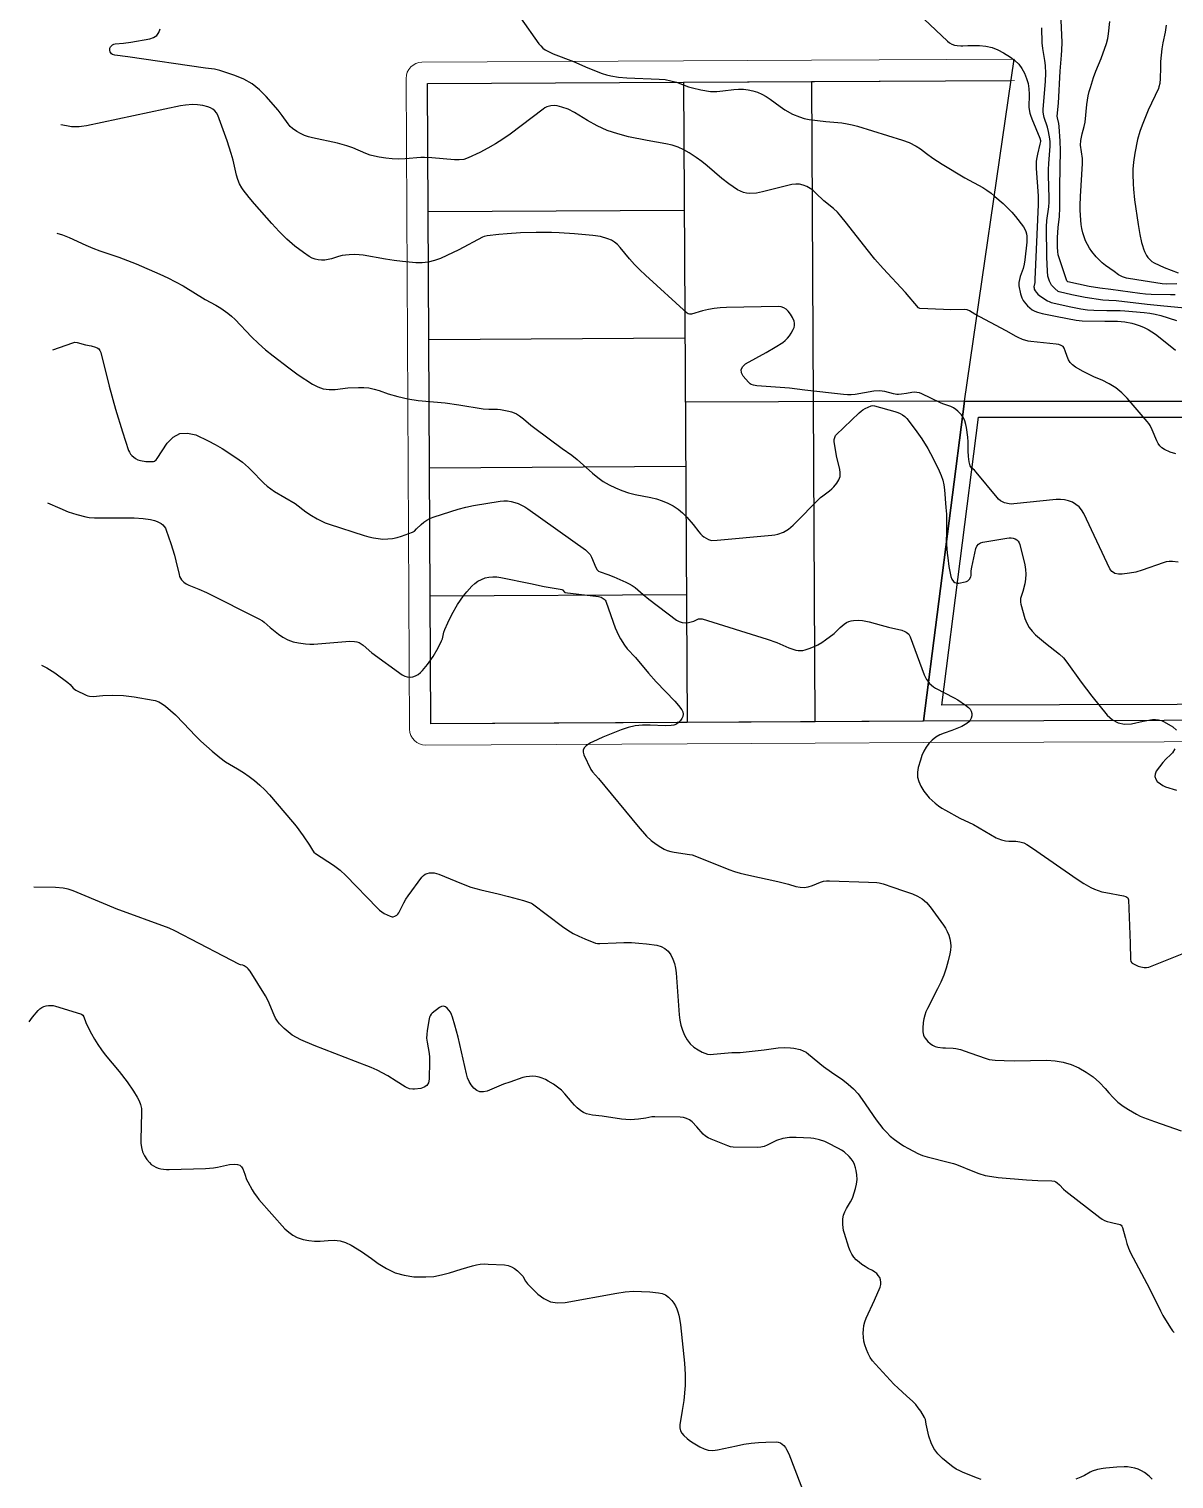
# Model space of a CAD drawing. Header units: centimetres. Extents: x 0 to 1311401, y -389375 to 85618.
# Drawn here: x 686487 to 697179, y -269352 to -255810 of the extents above; entities that cross this region are included whole.
import ezdxf

# ---------------------------------------------------------------- set-up
doc = ezdxf.new("R2010")
doc.units = ezdxf.units.CM
doc.header["$LTSCALE"] = 4
for name, color, linetype in [('0.6', 6, 'Continuous'), ('04', 254, 'Continuous'), ('CURVAS-INTERMEDIARIAS', 39, 'Continuous'), ('CURVAS-MESTRA', 34, 'Continuous'), ('LIMITE-L', 7, 'Continuous')]:
    doc.layers.add(name, color=color, linetype=linetype)
doc.layers.add('K-ALINHAMENTO', color=10, linetype='Continuous', lineweight=9)
doc.layers.add('P-MEIOFIO', color=171, linetype='Continuous', lineweight=9)

msp = doc.modelspace()

# ---------------------------------------------------------------- linework, layer by layer
at = {"layer": '0.6'}
msp.add_lwpolyline([(707200.512, -261772.811), (707090.364, -262090.436), (695010.346, -262123.459), (695353.85, -259434.376), (704824.687, -259434.376)], dxfattribs=at)
at = {"layer": '04'}
for points in [[(695221.792, -259284.376), (695688.228, -256090.035)], [(695221.792, -259284.376), (694839.907, -262273.926), (690240.477, -262299.005), (690207.872, -256319.249), (692599.774, -256306.206), (695659.099, -256289.525)], [(692599.774, -256306.206), (692632.38, -262285.963)], [(693828.331, -262279.441), (693798.311, -256299.671)], [(690214.393, -257515.2), (692606.295, -257502.158)], [(692612.816, -258698.109), (690220.914, -258711.151)], [(695221.792, -259284.376), (692616.077, -259296.084)], [(690227.435, -259907.102), (692619.338, -259894.06)], [(690233.956, -261103.054), (692625.859, -261090.011)]]:
    msp.add_lwpolyline(points, dxfattribs=at)
at = {"layer": 'CURVAS-INTERMEDIARIAS'}
for points, elevation in [([(697197.618, -259777.222), (697142.052, -259761.943), (697089.494, -259738.34), (697066.39, -259722.296), (697046.21, -259703.701), (697030.407, -259681.272), (697017.51, -259656.279), (696976.702, -259551.933), (696956.691, -259511.842), (696944.123, -259493.356), (696930.286, -259475.648), (696742.563, -259258.8), (696691.167, -259207.227), (696635.848, -259161.092), (696574.66, -259123.085), (696509.561, -259090.497), (696437.472, -259059.872), (696374.701, -259030.816), (696330.566, -259007.756), (696258.499, -258966.807), (696232.782, -258947.514), (696210.733, -258925.32), (696194.214, -258898.756), (696181.362, -258869.291), (696164.226, -258813.911), (696154.185, -258789.699), (696144.334, -258776.254), (696124.807, -258764.824), (696102.652, -258757.417), (696079.654, -258753.363), (695843.175, -258728.668), (695818.746, -258724.187), (695764.371, -258708.499), (695724.728, -258692.228), (695705.767, -258682.29), (695612.805, -258628.209), (695320.572, -258472.591), (695270.206, -258442.218), (695246.742, -258432.462), (695221.641, -258428.545), (695095.135, -258431.571), (695027.596, -258430.033), (694807.12, -258420.537), (694793.024, -258414.326), (694670.688, -258272.077), (694463.257, -258045.549), (694386.129, -257958.91), (694313.006, -257868.855), (694120.081, -257622.009), (694069.343, -257559.247), (694035.539, -257520.693), (693998.725, -257485.1), (693908.183, -257414.845), (693834.68, -257341.665), (693808.691, -257319.291), (693780.571, -257299.675), (693751.032, -257281.875), (693714.909, -257267.014), (693681.442, -257258.897), (693647.011, -257258.254), (693611.942, -257262.601), (693423.164, -257307.892), (693337.661, -257329.974), (693280.311, -257341.365), (693218.52, -257344.871), (693188.128, -257342.055), (693158.698, -257336.011), (693130.691, -257325.112), (693103.633, -257310.993), (693021.081, -257255.094), (692957.826, -257204.625), (692820.058, -257088.036), (692768.682, -257047.767), (692715.813, -257009.493), (692652.036, -256966.021), (692600.992, -256936.85), (692548.158, -256912.214), (692492.666, -256894.394), (692435.396, -256881.1), (692259.819, -256849.706), (692085.216, -256815.288), (691984.898, -256789.675), (691887.27, -256757.232), (691793.662, -256714.545), (691702.738, -256665.015), (691580.523, -256589.66), (691523.168, -256559.759), (691462.107, -256538.397), (691418.448, -256527.851), (691398.939, -256525.484), (691359.56, -256527.211), (691321.884, -256537.714), (691304.559, -256546.575), (691287.995, -256557.239), (690979.316, -256790.938), (690912.122, -256838.669), (690843.188, -256883.534), (690771.658, -256924.129), (690698.386, -256961.859), (690588.643, -257014.217), (690548.149, -257028.072), (690505.556, -257032.276), (690461.931, -257030.705), (690249.707, -257011.869), (690179.827, -257008.955), (690144.908, -257010.35), (689999.47, -257023.197), (689939.419, -257024.633), (689879.434, -257021.591), (689819.486, -257015.556), (689756.775, -257006.862), (689714.08, -256998.885), (689672.166, -256988.326), (689631.423, -256973.899), (689511.964, -256920.822), (689455.572, -256900.414), (689368.907, -256876.167), (689134.848, -256826.35), (689096.479, -256816.081), (689059.157, -256803.208), (689023.421, -256786.422), (688988.742, -256767.034), (688949.221, -256739.566), (688926.046, -256719.242), (688905.827, -256695.978), (688852.229, -256618.63), (688813.167, -256569.254), (688702.387, -256439.335), (688638.802, -256376.278), (688569.802, -256321.302), (688492.686, -256278.437), (688410.165, -256243.656), (688269.007, -256197.608), (688219.353, -256185.772), (688134.556, -256175.056), (687410.162, -256070.229), (687287.772, -256054.485), (687266.653, -256048.162), (687257.898, -256041.893), (687251.527, -256033.207), (687245.557, -256021.574), (687242.093, -256010.86), (687240.844, -256000.231), (687242.914, -255989.738), (687249.433, -255975.73), (687258.045, -255965.483), (687267.945, -255957.318), (687279.73, -255952.279), (687292.795, -255949.31), (687368.872, -255942.98), (687438.116, -255934.08), (687616.836, -255902.144), (687650.94, -255888.974), (687679.319, -255869.932), (687699.092, -255842.054), (687713.14, -255808.304)], 77140.003), ([(691077.823, -255706.437), (691249.333, -255947.249), (691266.947, -255968.32), (691286.286, -255987.358), (691308.216, -256003.337), (691331.867, -256017.293), (691382.404, -256040.816), (691570.853, -256114.621), (691704.908, -256171.144), (691840.542, -256224.329), (691879.659, -256237.412), (691919.878, -256246.503), (691992.311, -256258.31), (692068.271, -256266.218), (692373.055, -256277.714), (692427.752, -256282.445), (692481.684, -256292.74), (692534.653, -256307.642), (692646.465, -256348.563), (692684.217, -256360.42), (692761.49, -256377.794), (692852.553, -256392.606), (692871.671, -256394.181), (692910.076, -256393.501), (692967.729, -256387.822), (693068.526, -256375.01), (693113.396, -256371.926), (693158.039, -256372.317), (693202.326, -256377.932), (693246.372, -256387.04), (693289.14, -256401.152), (693330.457, -256418.239), (693369.625, -256439.824), (693407.361, -256464.389), (693501.593, -256533.542), (693545.2, -256563.305), (693616.77, -256603.544), (693681.415, -256631.507), (693726.198, -256645.19), (693772.256, -256653.727), (693927.044, -256672.13), (694076.898, -256686.572), (694126.277, -256694.243), (694175.033, -256705.183), (694223.367, -256718.296), (694643.849, -256847.454), (694704.896, -256871.083), (694771.732, -256903.373), (694812.151, -256929.102), (694869.164, -256973.533), (694925.82, -257014.899), (695013.367, -257073.169), (695226.212, -257199.541), (695392.644, -257291.201), (695432.616, -257316.391), (695470.657, -257344.407), (695507.419, -257374.304), (695582.643, -257440.19), (695624.014, -257478.824), (695663.635, -257519.081), (695700.617, -257561.779), (695774.81, -257658.437), (695787.045, -257678.565), (695796.586, -257699.614), (695802.088, -257722.065), (695804.894, -257745.448), (695805.476, -257802.058), (695785.581, -257965.469), (695779.392, -258005.95), (695770.372, -258045.837), (695743.931, -258120.189), (695735.937, -258149.148), (695731.029, -258178.738), (695731.111, -258208.418), (695744.566, -258282.577), (695758.578, -258321.945), (695772.177, -258346.267), (695780.273, -258357.583), (695812.381, -258395.165), (695832.437, -258414.437), (695854.173, -258431.08), (695878.434, -258443.77), (695904.369, -258453.81), (695948.19, -258466.393), (696088.225, -258495.146), (696264.834, -258528.636), (696322.076, -258533.797), (696534, -258537.243), (696652.835, -258539.205), (696719.459, -258545.642), (696785.075, -258556.606), (696817.094, -258565.428), (696863.65, -258581.527), (696901.544, -258597.718), (696938.254, -258616.042), (696973.19, -258637.545), (697006.954, -258661.173), (697065.215, -258706.362), (697192.776, -258809.786)], 77040.339), ([(694846.859, -255717.41), (695063.719, -255923.667), (695083.973, -255939.225), (695105.622, -255951.625), (695129.361, -255959.294), (695154.492, -255963.814), (695188.534, -255966.29), (695207.025, -255966.594), (695253.116, -255962.438), (695364.221, -255964.108), (695422.947, -255970.069), (695479.818, -255982.175), (695533.9, -256003.514), (695586.135, -256031.01), (695653.074, -256073.768), (695693.355, -256104.69), (695729.335, -256139.369), (695758.893, -256179.673), (695784.154, -256223.712), (695803.031, -256272.523), (695816.591, -256320.209), (695823.588, -256369.298), (695826.209, -256419.311), (695823.891, -256542.652), (695833.676, -256596.238), (695838.286, -256613.752), (695850.495, -256647.901), (695926.502, -256829.177), (695932.298, -256851.46), (695932.152, -256860.098), (695926.674, -256885.093), (695904.562, -256977.322), (695897.881, -257011.084), (695893.334, -257045.027), (695891.99, -257079.248), (695892.791, -257113.652), (695909.516, -257368.97), (695910.88, -257449.217), (695880.909, -258150.404), (695878.424, -258176.59), (695871.517, -258217.334), (695872.005, -258227.092), (695875.037, -258238.933), (695881.596, -258254.566), (695891.653, -258268.211), (695908.19, -258285.241), (695926.633, -258301.113), (695996.855, -258347.113), (696014.066, -258356.16), (696032.32, -258362.957), (696216.987, -258405.335), (696310.401, -258423.439), (696370.957, -258431.127), (696431.721, -258436.533), (696552.034, -258439.599), (696675.747, -258439.3), (696720.766, -258440.946), (696900.884, -258458.453), (696952.992, -258465.128), (697004.702, -258474.395), (697055.785, -258486.506), (697202.404, -258533.004)], 76940.675), ([(697281.208, -258416.757), (697052.136, -258396.573), (696927.579, -258384.047), (696637.929, -258349.056), (696569.349, -258345.856), (696515.709, -258341.057), (696349.783, -258317.384), (696224.663, -258292.764), (696107.853, -258265.575), (696096.549, -258260.214), (696064.992, -258233.69), (696049.907, -258218.843), (696036.559, -258202.766), (696025.801, -258184.847), (696016.769, -258165.706), (696002.588, -258117.926), (695997.043, -258072.054), (695991.941, -257941.425), (695987.521, -257657.569), (695991.821, -257597.685), (696010.791, -257470.833), (696014.462, -257428.295), (696014.934, -257385.572), (696007.207, -257178.669), (696007.222, -257122.23), (696009.901, -257065.857), (696023.248, -256903.487), (696024.183, -256863.799), (696021.346, -256834.218), (696008.863, -256768.082), (695996.72, -256726.273), (695967.267, -256637.655), (695959.849, -256605.606), (695957.55, -256583.868), (695957.99, -256562.007), (695980.9, -256298.422), (695983.91, -256223.736), (695979.816, -256149.106), (695974.482, -256102.371), (695965.249, -256047.386), (695953.897, -255992.791), (695946.959, -255937.672), (695944.227, -255799.808)], 76841.011), ([(697205.602, -258189.026), (697111.301, -258191.798), (697069.306, -258189.362), (696832.689, -258153.616), (696737.164, -258136.125), (696697.832, -258123.823), (696661.394, -258104.85), (696619.482, -258074.417), (696540.932, -258017.261), (696509.652, -257992.531), (696479.963, -257966.16), (696452.653, -257937.329), (696413.194, -257889.116), (696390.605, -257856.566), (696370.386, -257822.761), (696353.74, -257787.062), (696339.476, -257750.1), (696328.545, -257711.88), (696319.592, -257673.274), (696313.599, -257634.11), (696309.584, -257594.552), (696304.443, -257500.461), (696303.616, -257457.965), (696306.181, -257372.96), (696325.623, -257066.968), (696323.578, -257018.064), (696305.052, -256894.482), (696309.077, -256851.949), (696321.424, -256788.667), (696339.348, -256721.691), (696348.503, -256680.683), (696365.39, -256515.116), (696370.813, -256474.453), (696377.837, -256434.116), (696387.283, -256394.276), (696398.341, -256354.765), (696427.432, -256263.603), (696450.112, -256203.799), (696499.113, -256085.504), (696548.779, -255944.558), (696561.432, -255899.706), (696568.509, -255853.652), (696579.943, -255739.009)], 76641.682), ([(697105.921, -255773.177), (697095.317, -255838.768), (697076.125, -255937.576), (697066.433, -255995.593), (697058.797, -256053.837), (697054.254, -256112.399), (697051.761, -256171.167), (697049.855, -256273.513), (697045.635, -256319.79), (697039.073, -256349.834), (697033.958, -256364.305), (696939.492, -256566.776), (696881.881, -256708.313), (696860.996, -256766.795), (696839.458, -256842.032), (696813.042, -256968.482), (696800.75, -257052.268), (696795.816, -257119.697), (696795.01, -257164.943), (696796.837, -257256.839), (696799.598, -257306.149), (696810.422, -257404.37), (696844.418, -257636.689), (696860.63, -257727.473), (696876.4, -257803.692), (696883.948, -257832.845), (696893.117, -257861.396), (696904.732, -257889.051), (696922.009, -257923.529), (696936.124, -257944.724), (696952.306, -257963.837), (696971.592, -257979.814), (696992.936, -257993.699), (697039.66, -258016.569), (697087.768, -258036.339), (697217.43, -258086.192)], 76542.018), ([(686748.436, -257717.068), (686799.06, -257732.157), (686861.482, -257756.79), (687017.889, -257829.035), (687082.053, -257857.133), (687147.792, -257881.315), (687326.163, -257942.141), (687406.964, -257971.963), (687486.953, -258003.935), (687710.073, -258100.026), (687783.403, -258133.971), (687855.615, -258170.021), (687926.168, -258209.241), (688133.463, -258335.205), (688232.159, -258388.096), (688279.457, -258418.013), (688344.141, -258463.983), (688379.059, -258492.223), (688411.881, -258522.872), (688564.751, -258685.223), (688628.804, -258747.282), (688696.172, -258805.718), (688765.749, -258861.743), (688912.505, -258973.293), (689000.429, -259038.028), (689133.025, -259127.362), (689183.411, -259153.127), (689235.565, -259171.07), (689290.371, -259177.291), (689346.937, -259175.688), (689463.269, -259162.117), (689563.15, -259156.352), (689612.786, -259157.584), (689661.87, -259162.414), (689710.124, -259172.613), (689757.829, -259186.39), (689840.973, -259215.49), (689932.572, -259243.424), (690026.127, -259263.845), (690120.968, -259278.119), (690374.29, -259302.275), (690500.297, -259320.005), (690727.905, -259356.296), (690782.028, -259359.958), (690863.468, -259361.409), (690890.416, -259364.38), (690969.361, -259378.13), (690994.158, -259384.463), (691018.052, -259392.879), (691040.612, -259404.404), (691066.689, -259421.2), (691103.458, -259449.406), (691173.848, -259509.697), (691210.468, -259538.109), (691465.931, -259726.543), (691556.428, -259790.517), (691605, -259829.832), (691747.747, -259957.324), (691797.788, -259998.015), (691850.034, -260035.272), (691905.592, -260067.385), (691963.352, -260096.083), (692023.498, -260119.759), (692084.571, -260140.282), (692147.045, -260156.077), (692294.156, -260184.383), (692348.311, -260198.298), (692401.183, -260216.475), (692453.203, -260237.505), (692502.394, -260263.647), (692548.777, -260293.579), (692590.949, -260329.188), (692630.324, -260368.589), (692690.266, -260437.541), (692741.685, -260505.344), (692756.209, -260523.229), (692772.196, -260539.448), (692790.354, -260553.19), (692832.714, -260577.078), (692852.092, -260584.215), (692862.245, -260585.765), (692914.832, -260583.863), (693424.172, -260537.071), (693452.007, -260532.989), (693479.345, -260527.042), (693532.011, -260507.753), (693580.473, -260479.619), (693623.182, -260443.35), (693879.723, -260186.46), (693899.566, -260169.074), (693962.837, -260121.562), (693982.848, -260104.633), (694001.265, -260085.971), (694031.418, -260050.128), (694048.965, -260020.258), (694060.472, -259989.07), (694062.946, -259955.919), (694059.39, -259921.452), (694032.154, -259813.096), (694019.967, -259757.15), (694006.88, -259663.386), (694006.777, -259643.857), (694011.116, -259624.814), (694019.693, -259607.294), (694025.524, -259599.533), (694240.729, -259393.163), (694257.426, -259378.926), (694275.007, -259366.049), (694293.915, -259355.2), (694351.202, -259330.268), (694367.772, -259327.034), (694382.431, -259329.043), (694572.473, -259383.085), (694599.474, -259391.64), (694623.216, -259401.65), (694645.309, -259414.061), (694664.952, -259430.074), (694682.954, -259448.5), (694762.352, -259548.805), (694823.562, -259636.579), (694880.001, -259727.404), (694930.52, -259821.645), (694987.464, -259936.573), (695005.51, -259979.179), (695020.049, -260022.718), (695029.339, -260067.68), (695035.132, -260113.577), (695047.944, -260277.312), (695055.928, -260341.806), (695054.702, -260527.769), (695052.965, -260580.688), (695061.554, -260705.941), (695065.901, -260747.537), (695078.089, -260830.311), (695094.262, -260923.225), (695103.467, -260949.168), (695120.751, -260970.604), (695132.098, -260978.091), (695144.079, -260983.294), (695157.036, -260985.079), (695170.619, -260984.577), (695229.582, -260974.052), (695241.764, -260970.323), (695252.911, -260964.953), (695271.003, -260947.659), (695282.278, -260924.698), (695284.878, -260912.267), (695286.292, -260871.025), (695290.257, -260834.856), (695330.195, -260661.586), (695338.928, -260639.98), (695353.778, -260622.027), (695363.263, -260614.952), (695373.314, -260609.045), (695395.667, -260601.934), (695619.832, -260563.746), (695639.051, -260562.137), (695658.032, -260562.643), (695676.657, -260566.336), (695695.045, -260572.134), (695710.927, -260581.625), (695724.257, -260593.3), (695733.737, -260608.257), (695740.662, -260625.417), (695785.961, -260813.548), (695793.235, -260857.904), (695796.198, -260902.224), (695792.68, -260946.513), (695784.83, -260990.772), (695766.519, -261061.872), (695746.58, -261129.985), (695744.577, -261146.977), (695745.721, -261164.052), (695748.974, -261181.173), (695787.425, -261314.303), (695804.346, -261357.948), (695825.797, -261398.69), (695854.026, -261435.059), (695886.775, -261468.512), (695978.591, -261544.385), (696111.184, -261648.221), (696147.076, -261683.046), (696178.841, -261721.831), (696312.902, -261909.359), (696412.27, -262040.809), (696555.098, -262219.172), (696603.719, -262261.568), (696656.862, -262291.116), (696716.799, -262301.385), (696781.259, -262298.798), (696890.035, -262275.328), (696977.614, -262259.893), (697006.388, -262258.518), (697034.469, -262260.836), (697061.538, -262268.694), (697087.924, -262280.246), (697168.815, -262325.936), (697201.329, -262356.934)], 77339.331), ([(686709.798, -258806.196), (686896.824, -258739.458), (686914.25, -258735.43), (686938.018, -258736.414), (687014.947, -258757.95), (687069.148, -258769.481), (687108.008, -258779.729), (687124.836, -258787.611), (687138.969, -258798.117), (687149.077, -258812.531), (687156.503, -258829.561), (687235.567, -259145.294), (687293.502, -259359.667), (687359.342, -259571.739), (687416.952, -259745.837), (687424.506, -259763.215), (687433.868, -259779.305), (687445.956, -259793.477), (687480.496, -259822.285), (687502.506, -259834.377), (687526.978, -259840.873), (687577.558, -259847.59), (687636.309, -259849.735), (687650.807, -259847.954), (687657.563, -259845.34), (687675.581, -259832.401), (687684.858, -259820.747), (687776.841, -259676.772), (687833.71, -259621.945), (687896.437, -259587.366), (687967.939, -259583.14), (688045.293, -259599.14), (688159.634, -259654.687), (688226.347, -259690.218), (688291.472, -259728.587), (688418.826, -259810.527), (688479.846, -259854.989), (688536.403, -259905.012), (688589.92, -259958.598), (688648.752, -260021.325), (688678.982, -260051.577), (688710.796, -260079.892), (688744.986, -260105.27), (688780.77, -260128.714), (688971.457, -260240.341), (689072.407, -260317.576), (689124.885, -260353.467), (689177.294, -260385.343), (689213.982, -260404.554), (689252.047, -260420.858), (689291.038, -260435.225), (689617.587, -260541.297), (689660.62, -260553.37), (689704.083, -260563.06), (689748.193, -260569.19), (689792.724, -260572.935), (689837.189, -260572.259), (689881.135, -260568.194), (689924.317, -260559.051), (689966.98, -260546.509), (690069.193, -260509.847), (690086.669, -260499.18), (690105.719, -260478.567), (690149.363, -260436.521), (690174.953, -260415.069), (690202.074, -260396.139), (690231.477, -260380.986), (690262.39, -260368.361), (690425.051, -260314.395), (690495.581, -260292.932), (690567.095, -260275.036), (690639.333, -260260.132), (690888.062, -260220.421), (690922.149, -260217.555), (690955.995, -260217.796), (690989.489, -260222.695), (691022.742, -260230.702), (691055.094, -260242.606), (691086.484, -260256.42), (691116.455, -260273.094), (691145.474, -260291.68), (691683.699, -260674.28), (691706.52, -260694.265), (691725.949, -260716.927), (691740.062, -260743.24), (691779.584, -260840.061), (691793.605, -260861.715), (691806.112, -260873.015), (691821.303, -260880.32), (691892.487, -260903.278), (691949.812, -260925.167), (692061.281, -260974.964), (692090.907, -260990.104), (692119.377, -261006.997), (692146.114, -261026.53), (692222.066, -261091.882), (692274.451, -261133.543), (692533.285, -261329.735), (692559.44, -261344.295), (692586.614, -261353.723), (692615.322, -261355.447), (692645.051, -261352.029), (692694.195, -261338.749), (692739.065, -261319.752), (692750.267, -261317.21), (692773.432, -261319.482), (693380.913, -261506.924), (693470.65, -261540.606), (693581.734, -261588.649), (693646.769, -261610.279), (693668.855, -261614.105), (693690.866, -261615.383), (693712.774, -261612.821), (693734.596, -261607.71), (693773.435, -261594.917), (693813.602, -261579.431), (693852.451, -261561.421), (693889.314, -261539.628), (693924.855, -261515.332), (694005.636, -261453.956), (694025.88, -261436.918), (694062.627, -261398.797), (694100.24, -261366.957), (694120.291, -261353.654), (694141.411, -261343.072), (694164.118, -261336.574), (694187.891, -261332.806), (694237.088, -261331.423), (694269.531, -261333.341), (694301.589, -261338.654), (694333.394, -261346.22), (694444.404, -261378.916), (694513.436, -261397.504), (694638.167, -261424.392), (694666.237, -261435.333), (694679.586, -261442.572), (694701.748, -261461.848), (694716.495, -261487.254), (694847.674, -261841.781), (694868.579, -261884.652), (694882.284, -261904.068), (694897.611, -261922.486), (694914.982, -261939.062), (694933.378, -261954.257), (694953.303, -261967.373), (695125.752, -262055.047), (695162.042, -262076.192), (695231.024, -262124.243), (695259.905, -262146.594), (695275.035, -262162.848), (695286.104, -262180.784), (695291.107, -262201.268), (695292.048, -262223.445), (695286.211, -262245.282), (695277.023, -262264.96), (695262.831, -262281.382), (695245.298, -262295.647), (695198.293, -262322.529), (695167.974, -262337.594), (695104.799, -262362.088), (695032.041, -262385.622), (694991.974, -262402.596), (694954.702, -262423.644), (694921.639, -262450.821), (694891.369, -262482.081), (694865.793, -262517.887), (694843.389, -262555.343), (694825.713, -262595.243), (694811.199, -262636.781), (694791.806, -262705.624), (694784.886, -262751.048), (694785.095, -262795.569), (694795.973, -262838.736), (694813.971, -262880.999), (694844.113, -262929.285), (694866.875, -262960.185), (694892.426, -262988.822), (694919.828, -263015.947), (694949.435, -263040.844), (694980.046, -263064.315), (695012.186, -263085.647), (695045.352, -263105.545), (695178.489, -263178.945), (695305.683, -263239.248), (695517.587, -263362.486), (695534.448, -263370.627), (695569.567, -263383.681), (695605.981, -263391.643), (695637.077, -263393.444), (695701.865, -263394.069), (695740.559, -263399.786), (695777.974, -263410.447), (695805.109, -263424.529), (695856.654, -263458.779), (696275.469, -263748.856), (696338.144, -263789.519), (696402.984, -263826.629), (696436.531, -263842.595), (696470.847, -263856.322), (696506.327, -263866.706), (696542.574, -263874.86), (696707.639, -263904.729), (696730.443, -263911.697), (696739.749, -263917.115), (696747.107, -263923.977), (696751.539, -263933.015), (696754.033, -263943.49), (696771.415, -264348.673), (696772.403, -264501.417), (696777.711, -264519.485), (696785.004, -264529.549), (696789.753, -264533.466), (696845.553, -264561.032), (696870.813, -264569.133), (696901.672, -264574.853), (696922.507, -264575.58), (696942.771, -264572.208), (697708.249, -264265.39)], 77438.995), ([(686659.066, -260236.196), (686774.199, -260286.028), (686853.363, -260318.132), (686934.625, -260344.471), (687017.211, -260366.495), (687049.389, -260371.222), (687098.159, -260374.29), (687387.504, -260374.553), (687469.719, -260376.583), (687551.729, -260382.689), (687620.363, -260389.934), (687658.862, -260398.899), (687683.403, -260408.479), (687719.856, -260429.34), (687735.978, -260441.925), (687749.95, -260456.212), (687760.725, -260473.05), (687769.353, -260491.579), (687812.039, -260615.498), (687845.441, -260722.683), (687859.57, -260777.001), (687887.921, -260903.249), (687893.698, -260921.464), (687901.47, -260938.538), (687912.259, -260953.878), (687934.018, -260976.322), (687955.159, -260992.622), (687978.815, -261005.018), (688074.57, -261041.241), (688143.355, -261071.864), (688634.671, -261318.889), (688667.176, -261338.302), (688682.167, -261349.817), (688739.32, -261400.183), (688815.867, -261461.874), (688858.945, -261491.043), (688904.217, -261515.195), (688952.753, -261531.821), (689003.473, -261543.429), (689070.594, -261553.16), (689108.454, -261556.474), (689146.446, -261555.454), (689482.077, -261527.901), (689525.914, -261529.856), (689549.162, -261534.201), (689569.901, -261540.879), (689589.04, -261551.285), (689607.126, -261564.153), (689688.392, -261636.891), (689971.78, -261840.344), (689995.312, -261852.809), (690019.683, -261860.837), (690045.294, -261862.213), (690071.744, -261859.152), (690097.415, -261849.826), (690121.22, -261837.601), (690142.24, -261821.031), (690161.41, -261801.576), (690207.359, -261744.742), (690261.533, -261669.939), (690307.483, -261589.836), (690340.331, -261524.806), (690347.756, -261506.556), (690360.248, -261442.043), (690368.81, -261417.476), (690397.073, -261355.045), (690434.922, -261277.977), (690489.179, -261184.449), (690544.291, -261103.849), (690574.9, -261065.871), (690622.539, -261012.34), (690649.761, -260987.489), (690679.085, -260966.068), (690711.536, -260949.775), (690746.081, -260936.909), (690782.39, -260929.527), (690818.826, -260925.625), (690855.441, -260926.956), (690892.18, -260931.785), (691171.716, -260989.333), (691297.815, -261017.042), (691447.336, -261040.311), (691461.702, -261044.95), (691467.961, -261049.035), (691491.999, -261070.887), (691805.722, -261111.084), (691828.778, -261116.741), (691849.996, -261127.41), (691859.142, -261134.795), (691867.102, -261143.116), (691873.282, -261152.842), (691878.256, -261163.5), (691961.973, -261402.297), (691975.879, -261437.52), (691991.528, -261471.87), (692009.792, -261504.898), (692047.184, -261562.712), (692074.249, -261598.521), (692151.184, -261680.443), (692272.846, -261826.621), (692344.331, -261905.346), (692517.026, -262088.598), (692551.013, -262126.872), (692582.653, -262167.103), (692592.296, -262187.766), (692596.556, -262208.488), (692592.743, -262229.3), (692583.568, -262250.166), (692571.846, -262266.771), (692553.54, -262286.153), (692532.988, -262301.401), (692509.046, -262310.469), (692482.849, -262315.4), (692426.429, -262316.544), (692286.29, -262310.687), (692216.975, -262311.628), (692148.617, -262318.421), (692081.713, -262333.966), (692015.767, -262355.353), (691846.877, -262424.556), (691751.021, -262467.409), (691731.522, -262477.885), (691691.203, -262503.194), (691674.008, -262521.059), (691663.268, -262540.743), (691662.193, -262563.136), (691667.562, -262587.347), (691735.008, -262724.271), (691749.426, -262747.944), (691806.07, -262809.567), (692176.099, -263259.087), (692253.896, -263348.525), (692296.496, -263389.231), (692344.012, -263424.054), (692387.517, -263451.791), (692416.945, -263468), (692447.358, -263481.563), (692479.244, -263491.162), (692512.116, -263498.105), (692655.581, -263518.278), (692680.461, -263523.714), (692704.829, -263531.104), (693021.505, -263658.804), (693074.238, -263677.29), (693127.856, -263693.183), (693209.368, -263712.9), (693480.495, -263770.486), (693579.901, -263796.427), (693649.218, -263817.368), (693688.016, -263824.99), (693726.501, -263827.061), (693764.535, -263820.819), (693802.274, -263809.04), (693877.673, -263777.571), (693905.656, -263769.888), (693934.257, -263765.391), (693963.183, -263764.561), (694326.799, -263777.274), (694405.664, -263781.361), (694425.08, -263784.065), (694463.175, -263793.625), (694554.397, -263823.71), (694652.628, -263859.254), (694735.886, -263886.257), (694784.33, -263907.224), (694828.902, -263933.517), (694867.671, -263967.799), (694902.568, -264007.406), (695026.303, -264178.737), (695045.495, -264208.774), (695062.277, -264239.948), (695075.443, -264272.815), (695086.18, -264306.814), (695092.327, -264341.689), (695095.015, -264376.573), (695092.522, -264411.474), (695086.561, -264446.382), (695070.032, -264512.825), (695050.785, -264580.103), (695028.507, -264646.234), (695001.688, -264710.665), (694971.837, -264773.958), (694877.534, -264957.051), (694863.387, -264988.765), (694851.687, -265021.215), (694843.667, -265054.76), (694838.105, -265089.043), (694833.214, -265142.362), (694834.657, -265174.827), (694837.084, -265190.985), (694841.417, -265206.541), (694847.231, -265221.378), (694855.259, -265235.145), (694880.645, -265266.762), (694900.847, -265285.625), (694922.934, -265301.025), (694947.854, -265311.243), (694974.65, -265317.996), (695022.053, -265323.862), (695045.894, -265325.762), (695117.502, -265327.272), (695141.003, -265329.697), (695186.934, -265341.282), (695271.816, -265371.067), (695424.431, -265425.818), (695452.085, -265433.085), (695508.89, -265440.668), (695592.122, -265444.709), (695686.17, -265446.431), (695990.325, -265441.473), (696068.739, -265445.862), (696145.456, -265457.629), (696219.63, -265480.481), (696292.106, -265510.711), (696360.188, -265550.63), (696424.313, -265595.513), (696482.509, -265647.856), (696536.757, -265705.165), (696570.522, -265745.526), (696611.952, -265790.201), (696656.026, -265831.756), (696704.099, -265868.618), (696754.823, -265902.371), (696829.423, -265945.47), (696861.843, -265961.887), (696895.158, -265976.422), (696997.861, -266014.09), (697245.504, -266099.334)], 77538.659), ([(686605.328, -261750.911), (686652.131, -261774.546), (686727.45, -261822.419), (686848.871, -261913.155), (686871.308, -261932.481), (686900.592, -261965.711), (686911.207, -261975.627), (686923.136, -261983.911), (687022.386, -262031.877), (687037.582, -262037.623), (687053.071, -262041.72), (687085.244, -262043.345), (687177.566, -262032.849), (687267.243, -262032.173), (687368.64, -262035.87), (687419.087, -262041.002), (687469.401, -262047.782), (687646.438, -262076.76), (687664.357, -262081.255), (687699.151, -262093.823), (687731.751, -262111.074), (687761.289, -262133.161), (687854.564, -262216.226), (687931.334, -262292.076), (688040.92, -262410.129), (688091.543, -262460.728), (688144.439, -262508.95), (688198.847, -262555.576), (688269.675, -262613.495), (688322.236, -262652.452), (688435.076, -262718.972), (688489.934, -262754.877), (688541.747, -262790.909), (688592.982, -262829.47), (688642.087, -262870.403), (688688.002, -262914.883), (688731.789, -262961.727), (688948.099, -263212.668), (688982.859, -263256.142), (689048.397, -263346.164), (689107.599, -263432.736), (689134.182, -263479.929), (689146.469, -263496.701), (689162.333, -263510.131), (689330.59, -263620.119), (689392.029, -263664.618), (689446.955, -263715.353), (689741.302, -264021.399), (689761.043, -264039.63), (689781.97, -264056.153), (689804.687, -264070.119), (689859.423, -264095.928), (689878.49, -264100.524), (689888.186, -264100.044), (689903.724, -264096.418), (689922.506, -264086.529), (689932.775, -264076.476), (689941.098, -264064.777), (689988.738, -263969.926), (690007.405, -263937.171), (690027.897, -263905.514), (690155.984, -263731.833), (690170.932, -263716.311), (690187.585, -263703.738), (690206.81, -263695.623), (690227.738, -263690.469), (690249.895, -263689.635), (690271.731, -263691.033), (690293.079, -263695.787), (690314.118, -263702.764), (690524.5, -263790.887), (690614.476, -263823.387), (690706.504, -263849.384), (690868.579, -263886.058), (690964.55, -263910.514), (691105.031, -263948.379), (691180.652, -263974.203), (691188.591, -263978.903), (691469.976, -264190.895), (691518.908, -264224.803), (691569.377, -264255.986), (691622.162, -264283.086), (691676.473, -264307.459), (691778.539, -264347.867), (691797.287, -264351.441), (691816.616, -264351.818), (691969.317, -264342.999), (692040.724, -264340.711), (692112.027, -264341.242), (692183.176, -264346.012), (692254.217, -264353.609), (692349.792, -264366.711), (692389.963, -264378.367), (692425.82, -264396.26), (692455.196, -264423.506), (692480.27, -264456.981), (692498.713, -264496.884), (692513.623, -264537.816), (692523.246, -264580.315), (692529.334, -264623.845), (692559.014, -265016.827), (692565.366, -265065.898), (692575.102, -265114.094), (692589.894, -265160.984), (692608.08, -265207.001), (692632.775, -265249.66), (692661.256, -265286.855), (692696.37, -265317.878), (692735.893, -265344.789), (692772.185, -265364.606), (692797.686, -265375.569), (692823.837, -265383.237), (692850.951, -265385.965), (692878.713, -265385.407), (693049.813, -265369.1), (693105.864, -265368.912), (693128.226, -265367.407), (693353.53, -265343.791), (693482.611, -265326.109), (693541.265, -265322.034), (693599.647, -265323.655), (693628.52, -265327.782), (693689.371, -265341.494), (693717.596, -265351.43), (693743.381, -265366.621), (693767.565, -265384.942), (693907.171, -265500.137), (693980.572, -265553.018), (694086.594, -265625.069), (694137.995, -265664.43), (694185.999, -265707.208), (694228.88, -265755.11), (694268.352, -265806.437), (694398.22, -265997.954), (694427.755, -266038.497), (694459.178, -266077.381), (694493.439, -266113.789), (694529.595, -266148.551), (694570.494, -266182.385), (694611.386, -266212.802), (694654.467, -266240.036), (694699.005, -266265.137), (694788.225, -266311.057), (694830.559, -266329.934), (694874.741, -266343.962), (695082.7, -266394.999), (695121.243, -266404.713), (695147.692, -266413.672), (695300.505, -266477.997), (695358.292, -266499.028), (695416.998, -266516.347), (695477.052, -266528.118), (695538.022, -266536.196), (695801.402, -266558.025), (695907.313, -266563.346), (696037.248, -266565.899), (696064.798, -266570.927), (696077.327, -266576.9), (696089.234, -266584.592), (696110.941, -266603.915), (696148.686, -266645.609), (696169.884, -266664.068), (696486.462, -266908.739), (696508.614, -266923.684), (696531.738, -266936.6), (696556.326, -266946.473), (696581.878, -266954.314), (696620.589, -266963.278), (696662.923, -266970.468), (696675.268, -266974.471), (696685.731, -266980.65), (696693.361, -266990.097), (696699.12, -267001.721), (696724.716, -267092.727), (696724.98, -267103.641), (696737.73, -267151.492), (696752.912, -267195.667), (696772.649, -267238.007), (696949.586, -267571.523), (697053.612, -267781.355), (697076.243, -267823.997), (697100.475, -267865.76), (697152.878, -267949.251), (697166.588, -267967.594), (697181.783, -267984.366)], 77638.323), ([(697187.925, -262533.878), (697165.079, -262569.773), (697150.556, -262585.191), (697102.128, -262627.844), (697074.137, -262660.65), (697013.756, -262742.557), (697003.342, -262767.664), (697000.285, -262792.011), (697008.264, -262815.204), (697023.608, -262837.649), (697052.481, -262860.87), (697074.857, -262875.036), (697099.011, -262885.892), (697201.748, -262919.482)], 77339.331), ([(686487.181, -265081.184), (686518.993, -265039.556), (686572.668, -264975.626), (686588.558, -264960.216), (686605.949, -264947.324), (686625.583, -264938.2), (686646.702, -264931.571), (686668.976, -264928.732), (686691.161, -264928.076), (686713.201, -264930.677), (686735.141, -264935.459), (686969.334, -265005.845), (686977, -265009.825), (686990.33, -265020.953), (687000.377, -265035.203), (687017.474, -265089.259), (687029.106, -265115.285), (687070.3, -265194.163), (687099.091, -265245.26), (687129.949, -265294.996), (687163.893, -265342.667), (687199.904, -265388.976), (687328.621, -265545.954), (687403.147, -265643.443), (687462.998, -265729.192), (687498.181, -265785.028), (687516.173, -265818.928), (687529.414, -265854.951), (687537.147, -265892.429), (687538.546, -265911.468), (687533.359, -266074.433), (687532.164, -266164.97), (687532.471, -266213.847), (687537.401, -266255.744), (687547.585, -266295.702), (687565.649, -266332.778), (687588.976, -266367.917), (687611.422, -266395.15), (687629.216, -266413), (687648.661, -266428.277), (687670.604, -266439.688), (687694.198, -266448.525), (687719.278, -266454.141), (687744.544, -266458.26), (687770.068, -266460.157), (687795.768, -266460.555), (688134.323, -266450.975), (688172.108, -266448.711), (688209.689, -266444.868), (688246.944, -266438.675), (688358.118, -266415.334), (688410.684, -266409.871), (688434.071, -266413.187), (688454.507, -266421.177), (688470.504, -266436.193), (688483.538, -266455.89), (688503.275, -266506.187), (688519.276, -266553.827), (688529.793, -266576.617), (688570.273, -266651.35), (688589.854, -266682.189), (688611.629, -266711.517), (688634.865, -266739.849), (688877.412, -267014.457), (688911.968, -267047.018), (688949.435, -267074.796), (688991.291, -267095.378), (689047.313, -267114.005), (689100.261, -267124.251), (689153.443, -267130.486), (689207.004, -267130.72), (689281.99, -267124.259), (689337.419, -267122.719), (689391.458, -267128.099), (689443.439, -267143.852), (689494.043, -267166.515), (689591.02, -267226.132), (689684.065, -267291.732), (689746.764, -267338.957), (689824.247, -267387.129), (689905.363, -267425.401), (689991.944, -267448.841), (690082.168, -267462.384), (690116.61, -267464.448), (690191.99, -267464.688), (690266.657, -267459.354), (690340.258, -267445.685), (690413.137, -267426.43), (690522.7, -267391.014), (690629.057, -267359.517), (690664.876, -267351.437), (690700.964, -267345.748), (690737.423, -267343.644), (690774.15, -267343.931), (690927.124, -267352.725), (690961.015, -267358.488), (690992.931, -267368.69), (691021.88, -267385.571), (691048.843, -267406.898), (691074.971, -267432.744), (691097.234, -267458.606), (691123.6, -267502.536), (691143.647, -267530.025), (691238.09, -267624.93), (691295.3, -267666.753), (691356.404, -267695.998), (691423.354, -267706.377), (691494.187, -267704.186), (691977.567, -267615.494), (692053.98, -267604.878), (692130.549, -267598.679), (692207.369, -267599.135), (692284.366, -267604.011), (692366.796, -267612.831), (692400.544, -267620.635), (692431.75, -267633.087), (692459.163, -267652.522), (692490.56, -267684.631), (692508.423, -267709.518), (692524.227, -267735.504), (692536.908, -267763.153), (692547.51, -267791.898), (692555.622, -267821.673), (692562.565, -267851.688), (692571.769, -267912.647), (692608.173, -268270.315), (692615.212, -268375.042), (692615.536, -268427.5), (692613.034, -268479.901), (692600.642, -268617.668), (692587.262, -268712.118), (692565.279, -268845.954), (692565.155, -268874.066), (692570.162, -268900.348), (692582.883, -268923.88), (692600.744, -268945.594), (692632.994, -268974.121), (692653.389, -268990.181), (692675.153, -269004.427), (692751.469, -269051.948), (692790.574, -269070.197), (692830.788, -269082.003), (692872.635, -269084.148), (692915.581, -269079.847), (693092.441, -269040.422), (693160.866, -269027.337), (693229.63, -269017.031), (693298.888, -269010.911), (693368.484, -269007.57), (693463.485, -269005.89), (693484.478, -269008.45), (693503.947, -269014.326), (693521.145, -269025.195), (693536.817, -269039.39), (693550.177, -269057.1), (693562.288, -269075.543), (693581.503, -269115.385), (693750.867, -269556.302)], 77837.651)]:
    msp.add_lwpolyline(points, dxfattribs=dict(at, elevation=elevation))
at = {"layer": 'CURVAS-MESTRA'}
for points, elevation in [([(697189.648, -258292.689), (697147.022, -258290.978), (696965.389, -258289.083), (696912.374, -258286.224), (696859.561, -258280.462), (696588.248, -258243.527), (696486.493, -258229.811), (696388.398, -258213.67), (696187.285, -258169.521), (696178.903, -258160.25), (696174.78, -258153.215), (696105.624, -257947.027), (696097.793, -257918.419), (696093.246, -257889.099), (696090.256, -257847.561), (696091.291, -257757.014), (696097.769, -257664.482), (696109.542, -257559.479), (696113.836, -257480.145), (696114.692, -257276.104), (696119.493, -256942.982), (696116.537, -256856.259), (696105.678, -256720.695), (696102.424, -256693.641), (696091.075, -256640.293), (696088.949, -256623.106), (696099.262, -256502.793), (696117.245, -256204.863), (696129.801, -256054.904), (696132.477, -256006.72), (696133.481, -255934.339), (696126.238, -255726.46)], 76741.346), ([(697219.507, -260789.107), (697164.816, -260782.259), (697135.161, -260782.589), (697105.663, -260786.901), (697076.804, -260794.331), (696882.397, -260865.055), (696823.716, -260881.571), (696763.792, -260893.013), (696695.021, -260902.263), (696661.037, -260902.432), (696628.054, -260894.222), (696613.251, -260886.411), (696600.131, -260876.781), (696589.541, -260864.427), (696580.647, -260850.247), (696336.569, -260333.871), (696316.612, -260301.28), (696292.937, -260272.471), (696263.694, -260249.334), (696230.754, -260229.973), (696221.94, -260226.825), (696194.2, -260216.898), (696156.998, -260207.767), (696118.836, -260204.549), (696080.025, -260205.286), (695682.799, -260245.32), (695660.879, -260246.187), (695639.191, -260245.141), (695596.669, -260235.463), (695576.774, -260226.63), (695558.232, -260215.847), (695541.736, -260202.159), (695526.583, -260186.529), (695330.812, -259947.246), (695314.973, -259930.334), (695288.679, -259908.187), (695281.72, -259899.767), (695276.844, -259890.008), (695267.758, -259851.733), (695260.082, -259800.998), (695257.494, -259749.764), (695256.214, -259665.935), (695253.305, -259621.047), (695240.906, -259531.9), (695235.448, -259502.626), (695226.164, -259470.526), (695213.19, -259440.461), (695194.698, -259413.442), (695161.752, -259378.472), (695141.018, -259361.781), (695119.081, -259347.209), (695095.34, -259335.821), (695019.362, -259309.403), (694997.874, -259300.306), (694825.81, -259217.021), (694802.747, -259208.606), (694779.303, -259203.293), (694755.263, -259202.633), (694730.829, -259205.093), (694681.175, -259214.053), (694635.736, -259220.002), (694605.682, -259222.326), (694590.41, -259221.877), (694560.29, -259216.223), (694479.482, -259196.311), (694428.37, -259189.952), (694376.972, -259193.158), (694201.314, -259224.099), (694165.577, -259227.339), (694129.698, -259227.128), (694093.726, -259224.619), (693732.31, -259181.776), (693588.538, -259163.106), (693284.428, -259141.762), (693252.346, -259136.08), (693232.1, -259128.378), (693222.84, -259123.09), (693206.689, -259109.019), (693156.68, -259053.283), (693141.811, -259020.314), (693138.396, -258989.36), (693152.15, -258961.424), (693177.369, -258935.505), (693372.344, -258830.377), (693454.922, -258781.606), (693525.385, -258736.638), (693548.96, -258718.634), (693570.343, -258698.615), (693588.425, -258675.563), (693604.311, -258650.514), (693623.241, -258614.859), (693630.86, -258596.655), (693635.058, -258577.383), (693635.587, -258567.549), (693635.209, -258557.8), (693630.879, -258538.717), (693617.891, -258504.829), (693599.652, -258472.596), (693577.085, -258443.769), (693557.68, -258426.027), (693536.364, -258412.431), (693512.178, -258405.045), (693486.08, -258401.806), (692999.289, -258409.426), (692942.724, -258412.56), (692886.597, -258418.652), (692831.129, -258429.184), (692776.097, -258442.675), (692672.624, -258472.06), (692654.444, -258472.655), (692642.972, -258469.411), (692633.029, -258462.831), (692242.582, -258107.232), (692191.678, -258058.648), (692142.347, -258008.571), (692095.407, -257956.25), (692007.152, -257849.08), (691982.64, -257823.37), (691955.879, -257800.844), (691925.744, -257783.085), (691893.361, -257768.5), (691824.025, -257748.812), (691752.789, -257737.824), (691582.414, -257722.876), (691438.464, -257713.894), (691366.409, -257710.852), (691222.245, -257709.228), (691078.15, -257714.033), (690953.468, -257721.339), (690873.559, -257728.167), (690765.634, -257740.23), (690737.19, -257747.007), (690721.153, -257754.159), (690501.698, -257870.78), (690389.594, -257925.327), (690329.231, -257952.65), (690273.14, -257972.482), (690216.08, -257986.642), (690157.564, -257992.274), (690098.06, -257992.229), (689976.069, -257981.617), (689895.616, -257972.19), (689815.548, -257959.905), (689609.184, -257922.348), (689569.608, -257918.008), (689529.814, -257916.546), (689477.575, -257917.61), (689444.039, -257920.842), (689410.939, -257926.161), (689378.493, -257934.631), (689312.479, -257956.39), (689282.111, -257963.764), (689251.118, -257967.77), (689219.693, -257969.506), (689188.828, -257966.674), (689159.044, -257960.351), (689130.867, -257948.783), (689103.782, -257933.716), (689051.532, -257898.069), (688970.538, -257837.959), (688894.602, -257771.587), (688822.809, -257700.507), (688754.283, -257626.28), (688591.427, -257441.288), (688542.91, -257383.233), (688486.362, -257311.047), (688474.314, -257293.092), (688453.479, -257255.16), (688437.046, -257215.122), (688425.257, -257173.489), (688392.698, -257033.147), (688376.318, -256972.91), (688337.233, -256854.297), (688249.593, -256615.171), (688238.084, -256592.979), (688223.682, -256573.555), (688204.95, -256558.258), (688183.316, -256545.728), (688157.397, -256535.925), (688110.457, -256523.333), (688060.211, -256516.617), (688015.043, -256515.227), (687947.336, -256520.579), (687902.702, -256528.369), (687025.633, -256714.22), (686978.803, -256721.716), (686955.171, -256723.564), (686931.45, -256724.473), (686884.072, -256722.371), (686837.18, -256715.332), (686784.357, -256704.548)], 77239.667), ([(695377.811, -269357.29), (695345.828, -269343.336), (695211.427, -269291.047), (695177.96, -269275.856), (695145.656, -269258.7), (695115.115, -269238.587), (695085.737, -269216.509), (695018.369, -269160.709), (694974.512, -269116.224), (694937.557, -269067.511), (694910.957, -269012.45), (694891.247, -268953.169), (694865.675, -268838.218), (694858.192, -268795.657), (694850.875, -268775.789), (694814.442, -268718.101), (694791.621, -268685.985), (694767.083, -268655.375), (694739.958, -268627.025), (694680.29, -268573.762), (694603.633, -268504.378), (694564.054, -268465.102), (694390.895, -268279.971), (694365.058, -268248.544), (694341.951, -268215.452), (694322.959, -268179.837), (694306.686, -268142.555), (694293.005, -268099.913), (694284.401, -268064.24), (694279.337, -268027.894), (694276.648, -267991.093), (694278.33, -267954.493), (694283.273, -267918.565), (694293.125, -267883.665), (694306.235, -267849.449), (694384.029, -267680.009), (694435.32, -267558.914), (694441.177, -267536.584), (694443.097, -267514.449), (694439.109, -267492.581), (694431.173, -267470.906), (694418.127, -267451.054), (694403.08, -267433.255), (694385.004, -267418.525), (694364.929, -267405.837), (694323.998, -267385.072), (694293.988, -267368.005), (694265.247, -267349.177), (694238.421, -267327.712), (694212.864, -267304.486), (694190.463, -267278.599), (694170.836, -267251.025), (694155.368, -267220.915), (694142.663, -267189.116), (694101.664, -267060.015), (694094.303, -267031.828), (694088.927, -267003.37), (694086.535, -266974.509), (694087.038, -266921.85), (694092.105, -266887.668), (694104.414, -266855.371), (694121.295, -266824.557), (694159.252, -266763.805), (694170.329, -266742.844), (694179.553, -266720.995), (694205.704, -266639.657), (694215.044, -266597.264), (694219.736, -266554.743), (694217.461, -266512.02), (694210.558, -266469.171), (694204.361, -266444.118), (694194.612, -266414.922), (694182.049, -266387.295), (694165.265, -266362), (694145.668, -266338.272), (694099.018, -266297.275), (694073.335, -266279.944), (694046.48, -266264.18), (693943.247, -266211.05), (693918.606, -266200.367), (693867.661, -266183.224), (693815.176, -266171.737), (693788.549, -266168.4), (693650.924, -266161.224), (693588.332, -266162.697), (693526.54, -266172.791), (693466.982, -266191.749), (693380.777, -266234.752), (693351.259, -266245.587), (693320.385, -266251.53), (693288.605, -266254.204), (693062.971, -266253.76), (693037.961, -266248.968), (693013.718, -266241.065), (692856.694, -266179.074), (692830.061, -266166.057), (692805.238, -266150.597), (692783.109, -266131.47), (692723.668, -266064.08), (692678.648, -266017.445), (692653.97, -265998.343), (692627.497, -265983.531), (692598.35, -265975.128), (692567.409, -265971.004), (692329.813, -265967.833), (692301.986, -265970.721), (692246.732, -265981.414), (692180.205, -265991.241), (692139.963, -265995.281), (692099.719, -265996.97), (692059.482, -265995.112), (692019.254, -265990.895), (691838.757, -265963.973), (691748.536, -265953.928), (691719.861, -265948.622), (691692.31, -265940.412), (691666.453, -265927.862), (691641.718, -265912.419), (691607.212, -265884.854), (691581.921, -265861.717), (691558.732, -265836.475), (691491.955, -265754.21), (691459.534, -265721.171), (691423.539, -265692.064), (691385.164, -265665.578), (691336.152, -265635.78), (691308.79, -265621.28), (691280.595, -265609.039), (691251.166, -265600.188), (691220.905, -265593.595), (691190.184, -265591.023), (691159.704, -265591.322), (691129.563, -265595.931), (691099.669, -265603.423), (690975.756, -265644.924), (690918.421, -265665.672), (690764.455, -265728.48), (690730.495, -265735.545), (690698.268, -265734.711), (690668.638, -265722.012), (690640.742, -265701.404), (690617.364, -265671.202), (690597.42, -265639.201), (690582.633, -265604.524), (690571.298, -265568.053), (690493.566, -265226.833), (690465.042, -265113.759), (690442.789, -265037.194), (690433.769, -265014.255), (690422.806, -264992.457), (690408.939, -264972.382), (690393.137, -264953.461), (690375.368, -264942.223), (690357.203, -264936.699), (690338.46, -264939.734), (690319.331, -264948.484), (690253.118, -265001.007), (690242.179, -265011.889), (690233.932, -265024.93), (690228.124, -265039.424), (690224.381, -265054.584), (690205.403, -265163.536), (690201.493, -265199.412), (690200.606, -265235.166), (690204.27, -265270.748), (690224.209, -265377.513), (690227.006, -265413.624), (690227.888, -265449.948), (690225.219, -265618.537), (690217.088, -265650.379), (690202.459, -265676.359), (690178.102, -265693.55), (690147.254, -265704.889), (690085.685, -265711.304), (690070.699, -265711.121), (690041.017, -265706.277), (690012.497, -265696.398), (689998.993, -265689.728), (689916.393, -265637.764), (689838.174, -265584.905), (689739.773, -265534.37), (689682.817, -265509.773), (689536.108, -265451.248), (689148.872, -265303.795), (689026.766, -265251.557), (688984.268, -265229.894), (688943.629, -265205.463), (688905.802, -265176.889), (688869.847, -265145.539), (688825.86, -265100.108), (688806.314, -265074.84), (688789.993, -265047.369), (688775.838, -265018.434), (688720.534, -264885.627), (688696.705, -264839.045), (688553.952, -264609.574), (688535.251, -264586.265), (688523.942, -264576.596), (688495.419, -264558.122), (688485.117, -264553.432), (688462.794, -264549.238), (688452.175, -264545.108), (688303.348, -264469.134), (687849.22, -264230.872), (687796.383, -264205.759), (687301.969, -264026.592), (687220.327, -263993.858), (686899.807, -263857.4), (686854.192, -263841.911), (686806.875, -263832.838), (686734.416, -263827.319), (686531.717, -263825.823)], 77737.987), ([(696974.055, -269352.815), (696946.757, -269324.362), (696904.82, -269291.157), (696875.708, -269274.003), (696845.467, -269259.783), (696813.525, -269249.941), (696780.445, -269243.02), (696746.455, -269239.55), (696712.435, -269237.614), (696644.243, -269239.827), (696543.042, -269249.452), (696516.931, -269253.254), (696465.289, -269264.25), (696415.148, -269280.073), (696397.131, -269288.563), (696344.524, -269317.846), (696308.357, -269335.378), (696261.805, -269352.016)], 77737.987)]:
    msp.add_lwpolyline(points, dxfattribs=dict(at, elevation=elevation))
at = {"layer": 'K-ALINHAMENTO'}
msp.add_lwpolyline([(695689.315, -256289.36), (693795.725, -256299.685), (692599.774, -256306.206), (690207.872, -256319.249), (690214.393, -257515.2), (690220.914, -258711.151), (690227.435, -259907.102), (690233.956, -261103.054), (690240.477, -262299.005), (692632.38, -262285.963), (693828.331, -262279.441), (694839.907, -262273.926)], dxfattribs=at)
at = {"layer": 'LIMITE-L'}
msp.add_lwpolyline([(707197.21, -262240.144), (694839.907, -262273.926), (695221.792, -259284.376), (708222.232, -259284.376)], close=True, dxfattribs=at)
at = {"layer": 'P-MEIOFIO'}
msp.add_lwpolyline([(695688.228, -256090.035), (693794.639, -256100.36), (692598.687, -256106.881), (690156.953, -256120.195, 0.414213562), (690008.275, -256270.504), (690015.068, -257516.287), (690021.589, -258712.238), (690028.11, -259908.189), (690034.631, -261104.14), (690041.424, -262349.923, 0.414213562), (690191.733, -262498.602), (692633.467, -262485.288), (693829.418, -262478.767), (694840.993, -262473.251), (707204.02, -262439.454), (714476.948, -262419.572, 0.415010138), (714626.033, -262269.262), (714592.883, -256189.707, 0.414213562), (714442.574, -256041.028), (708863.9, -256071.447)], format="xyb", dxfattribs=at)

doc.saveas('drawing.dxf')
